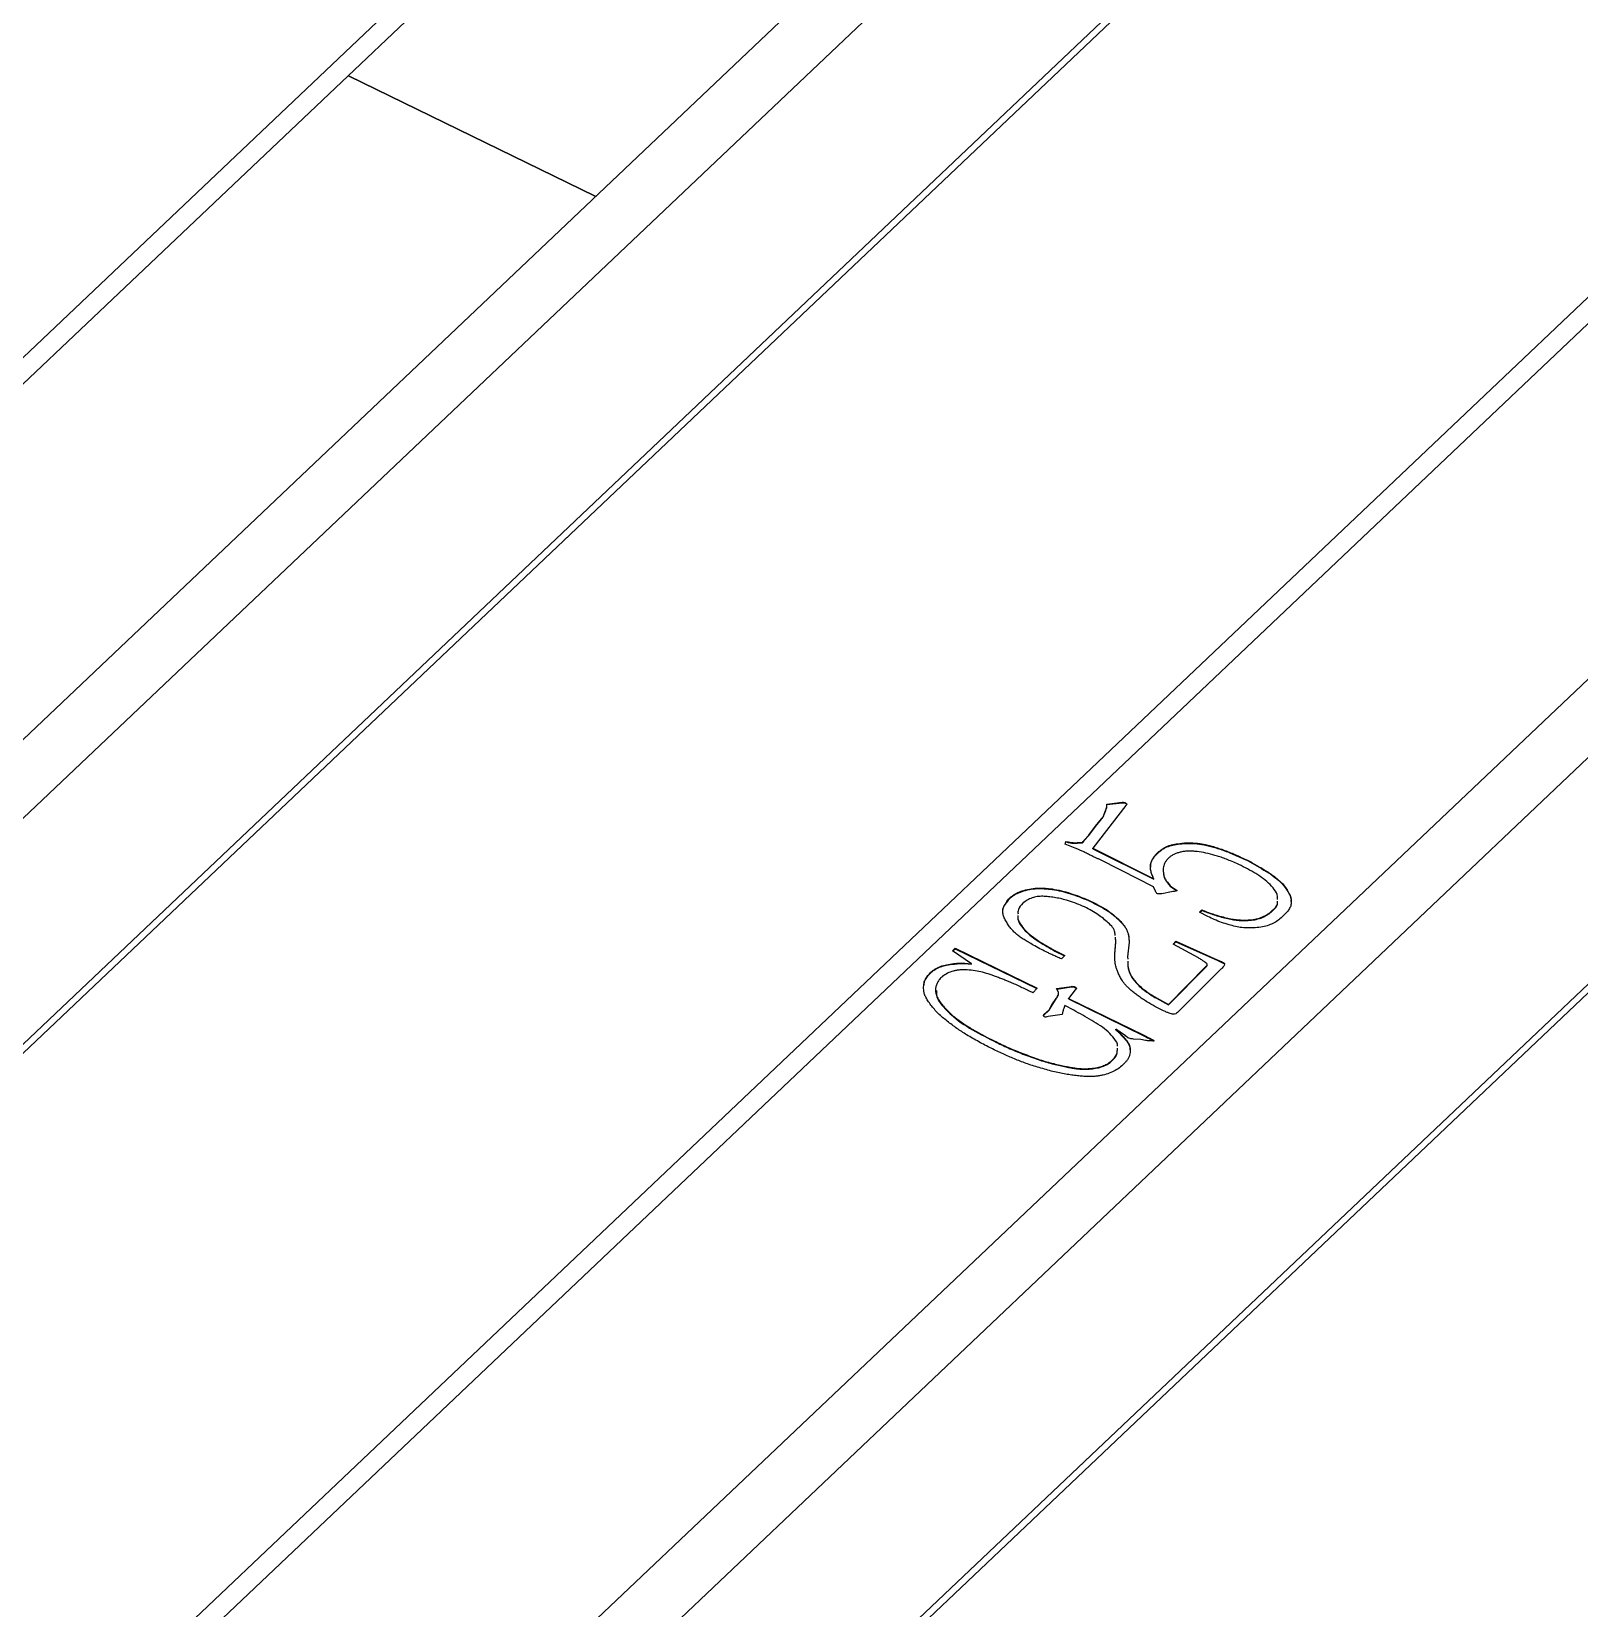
# Model space of a CAD drawing. Header units: millimetres. Extents: x 0 to 14850, y 0 to 10500.
# Drawn here: x 11235 to 12231, y 4361 to 5376 of the extents above; entities that cross this region are included whole.
import ezdxf

# ---------------------------------------------------------------- set-up
doc = ezdxf.new("R2010")
doc.units = ezdxf.units.MM
doc.header["$LTSCALE"] = 50

msp = doc.modelspace()

# ---------------------------------------------------------------- linework, layer by layer
for p, q in [((13324.8, 6236.3), (10199.6, 3273.3)), ((10214, 3269.9), (13342.9, 6236.4)), ((13502.2, 6158.8), (10373.2, 3192.3)), ((10395.1, 3162.3), (13524, 6128.7)), ((13525.8, 5984.9), (10396.8, 3018.4)), ((10393.6, 3009.6), (13522.5, 5976.1)), ((12053.9, 5947.4), (9555.6, 3578.8)), ((9567.4, 3573.1), (12072, 5947.6)), ((12231.3, 5869.9), (9726.7, 3495.4)), ((10767, 4430.9), (12253.1, 5839.9)), ((12254.9, 5696.1), (10868.3, 4381.5)), ((10872.3, 4379.6), (12251.6, 5687.3)), ((11439.2, 5347.2), (11439.2, 5347.2)), ((11439.2, 5347.2), (11597.8, 5269.8)), ((11597.8, 5269.9), (11439.2, 5347.2)), ((11439.2, 5347.1), (11439.2, 5347.2)), ((11597.8, 5269.8), (11597.8, 5269.9)), ((11939.3, 4877.6), (11918.1, 4850.2)), ((11925.4, 4872.2), (11926.4, 4874.8)), ((11925.4, 4871.9), (11926.4, 4874.5)), ((11925.4, 4871.9), (11925.4, 4872.2)), ((11926.4, 4874.5), (11926.4, 4874.8)), ((11927.1, 4876.9), (11927.2, 4878.6)), ((11927.1, 4876.6), (11927.2, 4878.3)), ((11927.1, 4876.6), (11927.1, 4876.9)), ((11927.2, 4878.6), (11936.9, 4879.8)), ((11927.2, 4878.3), (11936.9, 4879.5)), ((11927.2, 4878.3), (11927.2, 4878.6)), ((11936.9, 4879.5), (11936.9, 4879.8)), ((11915.5, 4858.6), (11919.8, 4864.4)), ((11915.5, 4858.3), (11919.9, 4864.1)), ((11919.8, 4864.4), (11923.7, 4869.2)), ((11919.9, 4864.1), (11919.8, 4864.4)), ((11919.9, 4864.1), (11923.7, 4868.9)), ((11923.7, 4868.9), (11923.7, 4869.2)), ((11900.2, 4852.7), (11900.8, 4854.5)), ((11906.7, 4850.3), (11900.2, 4852.7)), ((11900.3, 4852.7), (11900.8, 4854.2)), ((11900.8, 4854.2), (11900.8, 4854.5)), ((11909, 4853.9), (11911.4, 4853.9)), ((11909, 4853.6), (11909, 4853.9)), ((11909, 4853.6), (11911.4, 4853.6)), ((11911.4, 4853.6), (11911.4, 4853.9)), ((11912.7, 4855.7), (11915.5, 4858.6)), ((11912.7, 4855.4), (11915.5, 4858.3)), ((11912.7, 4855.4), (11912.7, 4855.7)), ((11915.5, 4858.3), (11915.5, 4858.6)), ((11918.1, 4850.2), (11957.3, 4830.6)), ((11918.1, 4849.9), (11918.1, 4850.2)), ((11918.1, 4849.9), (11957.3, 4830.2)), ((11936.5, 4835.8), (11921.7, 4843.3)), ((11960.1, 4847.3), (11960.1, 4847.6)), ((12017.6, 4842.2), (12017.6, 4842.5)), ((11957.1, 4825.4), (11936.5, 4835.8)), ((11957.3, 4830.2), (11957.3, 4830.6)), ((11958.4, 4822.5), (11957.1, 4825.4)), ((11968.7, 4822.2), (11962.5, 4820.9)), ((11966.1, 4828.3), (11967.8, 4826)), ((11966.1, 4828), (11966.1, 4828.3)), ((11966.1, 4828), (11967.8, 4825.7)), ((11967.8, 4826), (11970, 4824.5)), ((11967.8, 4825.7), (11967.8, 4826)), ((11967.8, 4825.7), (11970, 4824.2)), ((11970, 4824.2), (11970, 4824.5)), ((11864.9, 4818.1), (11864.9, 4818.5)), ((11926.9, 4810.4), (11926.9, 4810.7)), ((11986.8, 4809.1), (11988.3, 4810.5)), ((11987, 4809), (11988.3, 4810.2)), ((11988.3, 4810.2), (11988.3, 4810.5)), ((12033.8, 4810), (12033.8, 4810.3)), ((11992.1, 4806.3), (11986.8, 4809.1)), ((11932.2, 4782.2), (11932.9, 4790.1)), ((11932.2, 4781.9), (11932.9, 4789.8)), ((11932.9, 4790.1), (11932.6, 4793)), ((11932.9, 4789.8), (11932.6, 4792.7)), ((11932.9, 4789.8), (11932.9, 4790.1)), ((11941.4, 4789.8), (11940.5, 4780.3)), ((11969.7, 4788.4), (11971.6, 4790.3)), ((11969.9, 4788.3), (11971.6, 4790)), ((11971.6, 4790.3), (11998.1, 4778.4)), ((11971.6, 4790), (11971.6, 4790.3)), ((11971.6, 4790), (11998.1, 4778.1)), ((11827.9, 4784.2), (11829.5, 4785.8)), ((11840, 4775.8), (11827.9, 4784.2)), ((11828, 4784.1), (11829.5, 4785.5)), ((11829.5, 4785.8), (11882.3, 4760.1)), ((11829.5, 4785.5), (11829.5, 4785.8)), ((11829.5, 4785.5), (11882.1, 4759.9)), ((11893.7, 4784.3), (11900, 4781.1)), ((11893.7, 4784), (11893.7, 4784.3)), ((11893.7, 4784), (11899.8, 4780.9)), ((11900, 4781.1), (11897.9, 4779)), ((11940.5, 4780.3), (11940.6, 4778.7)), ((11986.1, 4779.6), (11969.7, 4788.4)), ((11813.4, 4769.6), (11813.4, 4770)), ((11835.7, 4776.3), (11840, 4775.8)), ((11835.7, 4776), (11835.7, 4776.3)), ((11835.7, 4776), (11840, 4775.5)), ((11840, 4775.5), (11840, 4775.8)), ((11966.9, 4749.7), (11991, 4774.2)), ((11966.9, 4749.4), (11991, 4773.9)), ((11999.7, 4771.5), (11972.6, 4744.4)), ((11991, 4773.9), (11991, 4774.2)), ((11991.7, 4775), (11991.7, 4775.4)), ((11998.1, 4778.1), (11998.1, 4778.4)), ((11882.3, 4760.1), (11879.5, 4757.1)), ((11894.8, 4759.9), (11904.3, 4761.3)), ((11895.9, 4758.1), (11894.8, 4759.9)), ((11894.9, 4759.6), (11904.3, 4761)), ((11904.3, 4761), (11904.3, 4761.3)), ((11907.5, 4760.1), (11906.7, 4759.1)), ((11816.8, 4759), (11816.8, 4758.6)), ((11889.9, 4746.3), (11891.8, 4749.5)), ((11889.9, 4746), (11891.9, 4749.2)), ((11891.8, 4749.5), (11894.5, 4753.5)), ((11891.9, 4749.2), (11891.8, 4749.5)), ((11891.9, 4749.2), (11894.5, 4753.2)), ((11894.5, 4753.2), (11894.5, 4753.5)), ((11906.7, 4759.1), (11902.5, 4753.5)), ((11902.5, 4753.5), (11951, 4729.8)), ((11902.5, 4753.2), (11902.5, 4753.5)), ((11902.5, 4753.2), (11951, 4729.5)), ((11959, 4753.9), (11966.9, 4749.7)), ((11959, 4753.6), (11959, 4753.9)), ((11959, 4753.6), (11966.9, 4749.4)), ((11966.9, 4749.4), (11966.9, 4749.7)), ((11886.4, 4742.4), (11886.5, 4742.8)), ((11886.5, 4743.1), (11889.9, 4746.3)), ((11886.5, 4742.8), (11889.9, 4746)), ((11886.5, 4742.8), (11886.5, 4743.1)), ((11898.3, 4743.1), (11889.3, 4741.8)), ((11889.9, 4746), (11889.9, 4746.3)), ((11898.9, 4745.3), (11898.3, 4743.1)), ((11905.8, 4746), (11900.1, 4749)), ((11939.1, 4729.5), (11933, 4733.7)), ((11933, 4733.4), (11933, 4733.7)), ((11940.6, 4728.2), (11939.1, 4729.5)), ((11951, 4729.5), (11951, 4729.8)), ((11856.1, 4725.2), (11856.1, 4725.5)), ((11948.9, 4727), (11944.3, 4727.4)), ((11952.1, 4726.4), (11948.9, 4727)), ((11929.9, 4712.9), (11929.9, 4713.2))]:
    msp.add_line(p, q)
for points, knots in [([(11923.7, 4869.2), (11924.1, 4869.7), (11924.8, 4870.6), (11925.2, 4871.7), (11925.4, 4872.2)], [0, 0, 0, 0, 0.475816, 1, 1, 1, 1]), ([(11923.7, 4868.9), (11924.1, 4869.4), (11924.8, 4870.3), (11925.2, 4871.4), (11925.4, 4871.9)], [0, 0, 0, 0, 0.475816, 1, 1, 1, 1]), ([(11926.4, 4874.8), (11926.5, 4875.1), (11926.6, 4875.5), (11926.8, 4876.1), (11927, 4876.5), (11927.1, 4876.8), (11927.1, 4876.9)], [0, 0, 0, 0, 0.380005, 0.666709, 0.876877, 1, 1, 1, 1]), ([(11926.4, 4874.5), (11926.5, 4874.7), (11926.6, 4875.2), (11926.8, 4875.8), (11927, 4876.2), (11927.1, 4876.5), (11927.1, 4876.6)], [0, 0, 0, 0, 0.380005, 0.666709, 0.876877, 1, 1, 1, 1]), ([(11936.9, 4879.8), (11937.4, 4879.8), (11938.1, 4879.8), (11939.1, 4879.5), (11939.5, 4879.1), (11939.9, 4878.7), (11939.9, 4878.1), (11939.5, 4877.8), (11939.3, 4877.6)], [0, 0, 0, 0, 0.242167, 0.41851, 0.563976, 0.68312, 0.812442, 1, 1, 1, 1]), ([(11936.9, 4879.5), (11937.4, 4879.5), (11938.3, 4879.5), (11939.3, 4879.1), (11939.8, 4878.6), (11939.8, 4878.3), (11939.9, 4878.1)], [0, 0, 0, 0, 0.340876, 0.674922, 0.847721, 1, 1, 1, 1]), ([(11900.8, 4854.5), (11901.7, 4854.3), (11903.3, 4854), (11905.4, 4853.8), (11907.2, 4853.7), (11908.4, 4853.8), (11909, 4853.9)], [0, 0, 0, 0, 0.345015, 0.581901, 0.776181, 1, 1, 1, 1]), ([(11900.8, 4854.2), (11901.7, 4854), (11903.3, 4853.7), (11905.4, 4853.4), (11907.2, 4853.4), (11908.4, 4853.5), (11909, 4853.6)], [0, 0, 0, 0, 0.345015, 0.581901, 0.776181, 1, 1, 1, 1]), ([(11911.4, 4853.9), (11911.7, 4854.3), (11912.2, 4854.8), (11912.6, 4855.5), (11912.7, 4855.7)], [0, 0, 0, 0, 0.577157, 1, 1, 1, 1]), ([(11911.4, 4853.6), (11911.7, 4854), (11912.2, 4854.5), (11912.6, 4855.2), (11912.7, 4855.4)], [0, 0, 0, 0, 0.577157, 1, 1, 1, 1]), ([(11960.1, 4847.6), (11960.8, 4848.1), (11962, 4849.1), (11963.9, 4850.4), (11965.7, 4851.3), (11968.3, 4852.3), (11971.9, 4853), (11975.9, 4853.5), (11979.4, 4853.7), (11982.2, 4853.6), (11985.2, 4853.4), (11988.3, 4853), (11991.5, 4852.3), (11994.9, 4851.5), (11998.4, 4850.4), (12003.4, 4848.7), (12009.8, 4846.1), (12014.9, 4843.7), (12017.6, 4842.5)], [0, 0, 0, 0, 0.046099, 0.087136, 0.123024, 0.155456, 0.221539, 0.298635, 0.34116, 0.385369, 0.431924, 0.480476, 0.532635, 0.58836, 0.647733, 0.711607, 0.849952, 1, 1, 1, 1]), ([(11960.1, 4847.3), (11960.8, 4847.8), (11962, 4848.8), (11963.9, 4850.1), (11965.7, 4851), (11968.3, 4852), (11971.9, 4852.7), (11975.9, 4853.2), (11979.4, 4853.3), (11982.2, 4853.3), (11985.2, 4853.1), (11988.3, 4852.7), (11991.5, 4852), (11994.9, 4851.2), (11998.4, 4850.1), (12003.4, 4848.4), (12009.9, 4845.8), (12014.9, 4843.4), (12017.6, 4842.2)], [0, 0, 0, 0, 0.046099, 0.087136, 0.123024, 0.155456, 0.221539, 0.298635, 0.34116, 0.385369, 0.431924, 0.480476, 0.532635, 0.58836, 0.647733, 0.711607, 0.849952, 1, 1, 1, 1]), ([(11921.7, 4843.3), (11921.1, 4843.5), (11919.9, 4844.1), (11918, 4845), (11915.8, 4846.1), (11913.5, 4847.2), (11911.4, 4848.3), (11909.4, 4849.2), (11908, 4849.8), (11907.1, 4850.2), (11906.7, 4850.3)], [0, 0, 0, 0, 0.113016, 0.24357, 0.389712, 0.553391, 0.709275, 0.835992, 0.93155, 1, 1, 1, 1]), ([(11957.3, 4830.6), (11956.9, 4831.5), (11956.2, 4833.2), (11955.3, 4835.8), (11955, 4838.4), (11955.5, 4840.7), (11956.2, 4842.7), (11957.2, 4844.3), (11958.5, 4845.9), (11959.6, 4847), (11960.1, 4847.6)], [0, 0, 0, 0, 0.163678, 0.302938, 0.43867, 0.59707, 0.685933, 0.781953, 0.886055, 1, 1, 1, 1]), ([(11955.5, 4838), (11955.4, 4838.7), (11955.3, 4840.7), (11957, 4844), (11959.1, 4846.2), (11960.1, 4847.3)], [0, 0, 0, 0, 0.211071, 0.60516, 1, 1, 1, 1]), ([(11967.2, 4844.2), (11966.7, 4843.7), (11965.7, 4842.7), (11964.7, 4841.2), (11963.9, 4839.7), (11963.4, 4837.7), (11963.3, 4835.2), (11963.8, 4832.6), (11964.6, 4830.3), (11965.6, 4828.9), (11966.1, 4828.3)], [0, 0, 0, 0, 0.104988, 0.204088, 0.298935, 0.392704, 0.571184, 0.730919, 0.87485, 1, 1, 1, 1]), ([(12010.7, 4840.4), (12009.4, 4840.9), (12006.9, 4842), (12003.3, 4843.4), (11999.9, 4844.6), (11995.9, 4845.9), (11991, 4847.1), (11986.2, 4848), (11982.4, 4848.3), (11979.7, 4848.4), (11977.2, 4848.2), (11974.8, 4847.8), (11972.6, 4847.2), (11970.6, 4846.3), (11968.7, 4845.4), (11967.7, 4844.6), (11967.2, 4844.2)], [0, 0, 0, 0, 0.095969, 0.183299, 0.26269, 0.333619, 0.462954, 0.5876, 0.646741, 0.701732, 0.754331, 0.805392, 0.854824, 0.902698, 0.950635, 1, 1, 1, 1]), ([(12017.6, 4842.5), (12018.7, 4841.9), (12020.9, 4840.7), (12024, 4839), (12026.8, 4837.3), (12030.2, 4835.3), (12033.9, 4832.8), (12037.7, 4829.8), (12040.9, 4826.7), (12043.2, 4823.4), (12044.9, 4820.2), (12045.8, 4817.1), (12045.9, 4814.4), (12045.1, 4811.9), (12043.5, 4809.6), (12042.1, 4808.2), (12041.3, 4807.4)], [0, 0, 0, 0, 0.0681044, 0.1317413, 0.190446, 0.2452846, 0.3461506, 0.4371254, 0.5239449, 0.609987, 0.6915785, 0.7616061, 0.8235839, 0.8789705, 0.9357695, 1, 1, 1, 1]), ([(12017.6, 4842.2), (12021.7, 4839.9), (12029.9, 4835.5), (12039.1, 4828.9), (12043.6, 4822.4), (12045.9, 4818.6), (12045.6, 4816.3), (12045.5, 4815.9)], [0, 0, 0, 0, 0.320833, 0.641128, 0.801452, 0.961691, 1, 1, 1, 1]), ([(11963.4, 4835), (11963.5, 4833.8), (11963.8, 4831.3), (11965.3, 4829.1), (11966.1, 4828)], [0, 0, 0, 0, 0.496609, 1, 1, 1, 1]), ([(12037, 4817.1), (12037, 4817.8), (12037.1, 4820.1), (12035.1, 4823.8), (12030.1, 4829.2), (12021.9, 4834.8), (12014.4, 4838.5), (12010.7, 4840.4)], [0, 0, 0, 0, 0.06813, 0.223332, 0.37848, 0.689184, 1, 1, 1, 1]), ([(11864.9, 4818.5), (11865.4, 4818.9), (11866.5, 4819.8), (11868.3, 4820.9), (11870.4, 4821.9), (11873.3, 4823), (11877.2, 4824), (11881.4, 4824.5), (11884.8, 4824.6), (11887.5, 4824.4), (11890.4, 4824.2), (11894.4, 4823.6), (11899.4, 4822.5), (11905.2, 4820.7), (11911, 4818.6), (11916.7, 4816.2), (11922, 4813.5), (11925.3, 4811.6), (11926.9, 4810.7)], [0, 0, 0, 0, 0.035163, 0.070469, 0.105261, 0.141098, 0.21197, 0.282959, 0.31987, 0.358135, 0.399412, 0.443017, 0.533126, 0.62371, 0.717161, 0.814697, 0.910523, 1, 1, 1, 1]), ([(11864.9, 4818.1), (11865.4, 4818.6), (11866.5, 4819.4), (11868.3, 4820.6), (11870.4, 4821.6), (11873.3, 4822.7), (11877.2, 4823.7), (11881.4, 4824.2), (11884.8, 4824.3), (11887.5, 4824.1), (11890.4, 4823.9), (11894.4, 4823.3), (11899.4, 4822.2), (11905.2, 4820.4), (11911, 4818.3), (11916.7, 4815.9), (11922, 4813.2), (11925.3, 4811.3), (11926.9, 4810.4)], [0, 0, 0, 0, 0.035163, 0.070469, 0.105261, 0.141098, 0.21197, 0.282959, 0.31987, 0.358135, 0.399412, 0.443017, 0.533126, 0.62371, 0.717161, 0.814697, 0.910523, 1, 1, 1, 1]), ([(11962.5, 4820.9), (11961.9, 4820.9), (11961, 4820.7), (11959.6, 4820.8), (11959, 4821.6), (11958.6, 4822.1), (11958.4, 4822.5)], [0, 0, 0, 0, 0.3257791, 0.5057076, 0.6884222, 1, 1, 1, 1]), ([(11970, 4824.5), (11970.4, 4824.3), (11970.9, 4824), (11971.7, 4823.5), (11972.1, 4823.2), (11972.5, 4823), (11972.1, 4822.7), (11971.4, 4822.6), (11970.2, 4822.4), (11969.3, 4822.2), (11968.7, 4822.2)], [0, 0, 0, 0, 0.177991, 0.312476, 0.407251, 0.453994, 0.493411, 0.594866, 0.762678, 1, 1, 1, 1]), ([(11970, 4824.2), (11970.7, 4823.8), (11971.5, 4823.4), (11972.2, 4822.9), (11972.2, 4822.8)], [0, 0, 0, 0, 0.898797, 1, 1, 1, 1]), ([(11860.2, 4809.6), (11860.2, 4809.7), (11859.9, 4811.2), (11861.8, 4814.2), (11863.8, 4816.8), (11864.9, 4818.1)], [0, 0, 0, 0, 0.020717, 0.509951, 1, 1, 1, 1]), ([(11879.8, 4787.9), (11878.7, 4788.5), (11876.7, 4789.6), (11873.9, 4791.3), (11871.5, 4793), (11869.2, 4794.7), (11867.2, 4796.5), (11865.3, 4798.6), (11863.6, 4800.9), (11862.1, 4803.4), (11860.8, 4805.9), (11860.2, 4808.3), (11860.1, 4810.5), (11860.8, 4812.6), (11861.8, 4814.3), (11862.8, 4815.9), (11863.7, 4817.3), (11864.5, 4818.1), (11864.9, 4818.5)], [0, 0, 0, 0, 0.077393, 0.14959, 0.216906, 0.279302, 0.341599, 0.40834, 0.480375, 0.557792, 0.633326, 0.701288, 0.762341, 0.820201, 0.873098, 0.920887, 0.962722, 1, 1, 1, 1]), ([(11873.1, 4814.8), (11871.9, 4813.5), (11869.9, 4811.4), (11869.9, 4808.9), (11870, 4808)], [0, 0, 0, 0, 0.637599, 1, 1, 1, 1]), ([(11901.1, 4816.8), (11899.8, 4817.1), (11897.3, 4817.8), (11893.4, 4818.5), (11889.6, 4819), (11886, 4819.3), (11882.3, 4819.2), (11878.9, 4818.3), (11875.7, 4816.9), (11874, 4815.5), (11873.1, 4814.8)], [0, 0, 0, 0, 0.137551, 0.268271, 0.394887, 0.515908, 0.631591, 0.746245, 0.867121, 1, 1, 1, 1]), ([(11932.4, 4794.1), (11932.4, 4795.1), (11932.3, 4798.3), (11927.3, 4803), (11920.6, 4808.4), (11911.7, 4813.2), (11904.7, 4815.6), (11901.1, 4816.8)], [0, 0, 0, 0, 0.0856766, 0.2949213, 0.5049837, 0.7524287, 1, 1, 1, 1]), ([(11926.9, 4810.7), (11928.4, 4809.6), (11931.4, 4807.5), (11934.7, 4804.5), (11937, 4802.1), (11938.4, 4800.3), (11939.5, 4798.7), (11940.5, 4796.4), (11941.3, 4793.5), (11941.4, 4791.1), (11941.4, 4789.8)], [0, 0, 0, 0, 0.18635, 0.374511, 0.466131, 0.549671, 0.626985, 0.697443, 0.841773, 1, 1, 1, 1]), ([(11926.9, 4810.4), (11928.4, 4809.3), (11931.5, 4807.2), (11934.7, 4804.2), (11937, 4801.8), (11938.4, 4800), (11939.5, 4798.4), (11940.6, 4796.1), (11941.3, 4793.2), (11941.4, 4790.8), (11941.4, 4789.5)], [0, 0, 0, 0, 0.18635, 0.374511, 0.466131, 0.549671, 0.626985, 0.697443, 0.841773, 1, 1, 1, 1]), ([(11988.3, 4810.5), (11989.5, 4810.1), (11991.7, 4809.1), (11995.3, 4807.9), (11999, 4806.7), (12002.9, 4805.7), (12006.7, 4804.8), (12010.4, 4804.2), (12014.1, 4803.9), (12018.1, 4804), (12022.3, 4804.4), (12025.7, 4805.3), (12028.3, 4806.4), (12030.2, 4807.4), (12032, 4808.7), (12033.2, 4809.7), (12033.8, 4810.3)], [0, 0, 0, 0, 0.079858, 0.158069, 0.237653, 0.323426, 0.406764, 0.477808, 0.548151, 0.629166, 0.71435, 0.798759, 0.843253, 0.89096, 0.942867, 1, 1, 1, 1]), ([(11988.3, 4810.2), (11989.5, 4809.8), (11991.7, 4808.8), (11995.3, 4807.6), (11999, 4806.4), (12002.9, 4805.4), (12006.7, 4804.5), (12010.4, 4803.9), (12014.1, 4803.6), (12018.1, 4803.7), (12022.3, 4804.1), (12025.7, 4805), (12028.3, 4806.1), (12030.2, 4807.1), (12032, 4808.4), (12033.2, 4809.4), (12033.8, 4810)], [0, 0, 0, 0, 0.079858, 0.158069, 0.237653, 0.323426, 0.406764, 0.477808, 0.548151, 0.629166, 0.71435, 0.798759, 0.843253, 0.89096, 0.942867, 1, 1, 1, 1]), ([(12033.8, 4810.3), (12035.2, 4811.6), (12037.2, 4813.4), (12037, 4815.6), (12037, 4816.1)], [0, 0, 0, 0, 0.742556, 1, 1, 1, 1]), ([(12033.8, 4810), (12035.2, 4811.3), (12037.2, 4813.1), (12037, 4815.3), (12037, 4815.8)], [0, 0, 0, 0, 0.742556, 1, 1, 1, 1]), ([(11869.9, 4807), (11869.8, 4806.7), (11869.6, 4804.8), (11871.3, 4801.4), (11875.5, 4796), (11883.2, 4790.2), (11890.2, 4786.3), (11893.7, 4784.3)], [0, 0, 0, 0, 0.035328, 0.19605, 0.356846, 0.678264, 1, 1, 1, 1]), ([(11869.9, 4806.7), (11869.8, 4806.4), (11869.6, 4804.5), (11871.3, 4801.1), (11875.5, 4795.7), (11883.2, 4789.9), (11890.2, 4786), (11893.7, 4784)], [0, 0, 0, 0, 0.035328, 0.19605, 0.356846, 0.678264, 1, 1, 1, 1]), ([(12041.3, 4807.4), (12040.4, 4806.5), (12038.7, 4804.8), (12035.7, 4802.6), (12032.3, 4800.9), (12028.3, 4799.7), (12023.8, 4799), (12018.9, 4798.8), (12014.2, 4799), (12009.8, 4799.8), (12005.5, 4801), (12000.9, 4802.4), (11996.3, 4804.2), (11993.5, 4805.6), (11992.1, 4806.3)], [0, 0, 0, 0, 0.086554, 0.160622, 0.230748, 0.30692, 0.389355, 0.476971, 0.56224, 0.639083, 0.718765, 0.811833, 0.908392, 1, 1, 1, 1]), ([(11897.9, 4779), (11896.9, 4779.4), (11895.1, 4780.2), (11892.4, 4781.4), (11890.1, 4782.5), (11887.3, 4783.8), (11883.9, 4785.6), (11881.2, 4787.1), (11879.8, 4787.9)], [0, 0, 0, 0, 0.15459, 0.294714, 0.422007, 0.533366, 0.754521, 1, 1, 1, 1]), ([(11952.8, 4751.4), (11951.8, 4752.1), (11950, 4753.3), (11947.3, 4755.1), (11945, 4756.9), (11942.9, 4758.6), (11941, 4760.3), (11939.5, 4761.8), (11938.2, 4763.3), (11936.9, 4765.2), (11935.6, 4767.4), (11934.4, 4769.9), (11933.5, 4772.1), (11932.7, 4774.8), (11932.3, 4778.2), (11932.2, 4780.8), (11932.2, 4782.2)], [0, 0, 0, 0, 0.078835, 0.151864, 0.22042, 0.283918, 0.343135, 0.3969, 0.446979, 0.492737, 0.575332, 0.649691, 0.715499, 0.773169, 0.883252, 1, 1, 1, 1]), ([(11836.9, 4730.1), (11834.8, 4731.5), (11830.4, 4734.3), (11825.4, 4738.1), (11821.4, 4741.3), (11818.6, 4743.9), (11816.1, 4746.5), (11813.9, 4749.2), (11812, 4751.9), (11810.5, 4754.4), (11809.6, 4756.7), (11809.2, 4758.9), (11809.2, 4760.9), (11809.3, 4762.7), (11809.6, 4764.2), (11810.3, 4765.8), (11811.5, 4767.8), (11812.8, 4769.2), (11813.4, 4770)], [0, 0, 0, 0, 0.126875, 0.26151, 0.330229, 0.398329, 0.466356, 0.533691, 0.597757, 0.655467, 0.70742, 0.754407, 0.796644, 0.833775, 0.865799, 0.893553, 0.945163, 1, 1, 1, 1]), ([(11809.6, 4762.1), (11809.6, 4762.9), (11809.7, 4765.6), (11811.8, 4767.9), (11813.4, 4769.6)], [0, 0, 0, 0, 0.273062, 1, 1, 1, 1]), ([(11813.4, 4770), (11813.9, 4770.4), (11814.8, 4771.2), (11816.4, 4772.3), (11818.1, 4773.3), (11820.6, 4774.4), (11824.1, 4775.3), (11827.8, 4775.9), (11830.8, 4776.1), (11832.7, 4776.3), (11834.3, 4776.3), (11835.3, 4776.3), (11835.7, 4776.3)], [0, 0, 0, 0, 0.093571, 0.182514, 0.269093, 0.354305, 0.52846, 0.715, 0.80627, 0.883545, 0.948137, 1, 1, 1, 1]), ([(11813.4, 4769.6), (11813.9, 4770.1), (11814.8, 4770.9), (11816.4, 4772), (11818.1, 4773), (11820.6, 4774.1), (11824.1, 4775), (11827.8, 4775.6), (11830.8, 4775.8), (11832.7, 4776), (11834.3, 4776), (11835.3, 4776), (11835.7, 4776)], [0, 0, 0, 0, 0.093571, 0.182514, 0.269093, 0.354305, 0.52846, 0.715, 0.80627, 0.883545, 0.948137, 1, 1, 1, 1]), ([(11879.5, 4757.1), (11878.6, 4757.6), (11876.6, 4758.6), (11873.5, 4760.1), (11870.2, 4761.6), (11867.3, 4763), (11864.8, 4764), (11862.6, 4764.9), (11860.1, 4765.9), (11856.6, 4767.3), (11852.3, 4768.8), (11847.3, 4770.4), (11842.4, 4771.4), (11838.2, 4771.9), (11834.8, 4772), (11832.5, 4771.9), (11830.3, 4771.6), (11827.6, 4771), (11824.4, 4769.8), (11822.4, 4768.4), (11821.4, 4767.7)], [0, 0, 0, 0, 0.051377, 0.111407, 0.174691, 0.237462, 0.271062, 0.309597, 0.352539, 0.400917, 0.494837, 0.576505, 0.652267, 0.73063, 0.769331, 0.805062, 0.838334, 0.870025, 0.93318, 1, 1, 1, 1]), ([(11940.6, 4777.5), (11940.5, 4776.6), (11940.5, 4773.7), (11942, 4768.9), (11946, 4763.5), (11951.7, 4758.4), (11956.5, 4755.4), (11959, 4753.9)], [0, 0, 0, 0, 0.105479, 0.310599, 0.516033, 0.758091, 1, 1, 1, 1]), ([(11940.6, 4777.2), (11940.6, 4776.3), (11940.5, 4773.4), (11942, 4768.6), (11946, 4763.2), (11951.7, 4758.1), (11956.6, 4755.1), (11959, 4753.6)], [0, 0, 0, 0, 0.105479, 0.310599, 0.516033, 0.758091, 1, 1, 1, 1]), ([(11991, 4774.2), (11991.3, 4774.5), (11991.8, 4775), (11991.5, 4776), (11990.6, 4776.6), (11989.6, 4777.4), (11988, 4778.4), (11986.8, 4779.2), (11986.1, 4779.6)], [0, 0, 0, 0, 0.153124, 0.274276, 0.366469, 0.516226, 0.727349, 1, 1, 1, 1]), ([(11991, 4773.9), (11991.3, 4774.1), (11991.7, 4774.5), (11991.6, 4774.9), (11991.6, 4775)], [0, 0, 0, 0, 0.7135427, 1, 1, 1, 1]), ([(11998.1, 4778.4), (11998.6, 4778.2), (11999.5, 4777.8), (12000.7, 4777.3), (12001.5, 4776.9), (12002.1, 4776.6), (12002.6, 4776.2), (12003, 4775.7), (12002.9, 4775), (12002.2, 4774.2), (12001.2, 4772.9), (12000.2, 4772), (11999.7, 4771.5)], [0, 0, 0, 0, 0.138284, 0.24186, 0.316244, 0.358806, 0.419347, 0.484649, 0.538406, 0.64099, 0.792901, 1, 1, 1, 1]), ([(11998.1, 4778.1), (11999.3, 4777.6), (12000.8, 4777), (12002.3, 4776.1), (12002.6, 4775.8), (12002.7, 4775.6)], [0, 0, 0, 0, 0.702313, 0.885123, 1, 1, 1, 1]), ([(11821.4, 4767.7), (11820.7, 4767.1), (11819.4, 4765.8), (11818, 4763.8), (11817.2, 4761.7), (11816.7, 4759.6), (11816.9, 4757.3), (11817.6, 4754.9), (11819, 4752.4), (11820.8, 4749.8), (11823.1, 4747.2), (11825.5, 4744.6), (11828.3, 4742.2), (11832.2, 4739.2), (11837.2, 4735.7), (11843.5, 4732), (11849.7, 4728.6), (11854, 4726.5), (11856.1, 4725.5)], [0, 0, 0, 0, 0.042953, 0.083374, 0.123258, 0.162895, 0.204395, 0.249812, 0.299201, 0.353806, 0.411254, 0.468748, 0.525799, 0.582908, 0.694352, 0.798766, 0.899666, 1, 1, 1, 1]), ([(11904.3, 4761.3), (11904.7, 4761.3), (11905.5, 4761.4), (11906.5, 4761), (11907.3, 4760.6), (11907.4, 4760.3), (11907.5, 4760.1)], [0, 0, 0, 0, 0.3162875, 0.6016237, 0.8455308, 1, 1, 1, 1]), ([(11904.3, 4761), (11904.7, 4761), (11905.5, 4761), (11906.5, 4760.7), (11907.3, 4760.3), (11907.4, 4760), (11907.5, 4759.8)], [0, 0, 0, 0, 0.3162875, 0.6016237, 0.8455308, 1, 1, 1, 1]), ([(11817.4, 4758.7), (11817.4, 4757.3), (11817.3, 4753.7), (11821.6, 4748.5), (11828.6, 4741), (11840.4, 4733.1), (11850.9, 4727.8), (11856.1, 4725.2)], [0, 0, 0, 0, 0.090481, 0.241924, 0.393553, 0.696624, 1, 1, 1, 1]), ([(11894.5, 4753.5), (11894.7, 4753.8), (11895.3, 4754.5), (11895.7, 4755.7), (11896.2, 4757), (11896, 4757.8), (11895.9, 4758.1)], [0, 0, 0, 0, 0.191467, 0.503414, 0.805851, 1, 1, 1, 1]), ([(11894.5, 4753.2), (11894.7, 4753.5), (11895.3, 4754.2), (11895.7, 4755.4), (11896.2, 4756.7), (11896, 4757.5), (11895.9, 4757.8)], [0, 0, 0, 0, 0.191467, 0.503414, 0.805851, 1, 1, 1, 1]), ([(11972.6, 4744.4), (11972.2, 4744.1), (11971.6, 4743.5), (11970, 4743.3), (11968.5, 4743.6), (11967.1, 4744.1), (11965.2, 4744.8), (11962.1, 4746.3), (11957.9, 4748.5), (11954.6, 4750.4), (11952.8, 4751.4)], [0, 0, 0, 0, 0.069572, 0.138129, 0.184213, 0.251324, 0.341193, 0.454293, 0.714292, 1, 1, 1, 1]), ([(11889.3, 4741.8), (11888.8, 4741.7), (11888.1, 4741.5), (11887, 4741.6), (11886.6, 4742), (11886.4, 4742.3), (11886.3, 4742.7), (11886.4, 4742.9), (11886.5, 4743.1)], [0, 0, 0, 0, 0.350484, 0.527084, 0.64708, 0.750783, 0.854774, 1, 1, 1, 1]), ([(11900.1, 4749), (11899.9, 4748.5), (11899.6, 4747.7), (11899.3, 4746.7), (11899, 4745.9), (11898.9, 4745.5), (11898.9, 4745.3)], [0, 0, 0, 0, 0.362799, 0.652475, 0.863991, 1, 1, 1, 1]), ([(11934, 4722.8), (11934, 4722.8), (11934.2, 4724.5), (11931.9, 4727.8), (11926.8, 4733.6), (11917.4, 4739.5), (11909.7, 4743.8), (11905.8, 4746)], [0, 0, 0, 0, 0.000832, 0.167024, 0.333536, 0.666593, 1, 1, 1, 1]), ([(11938.7, 4712.1), (11937.8, 4711.2), (11936.1, 4709.4), (11932.7, 4707.1), (11928.8, 4705.4), (11925.4, 4704.3), (11922.4, 4703.7), (11920, 4703.4), (11917.3, 4703.3), (11914.5, 4703.3), (11911.4, 4703.4), (11908.1, 4703.8), (11904.5, 4704.2), (11900.6, 4704.8), (11896.5, 4705.6), (11892.4, 4706.5), (11888, 4707.7), (11882.2, 4709.4), (11875.3, 4711.6), (11867.6, 4714.6), (11860.1, 4717.9), (11852.5, 4721.5), (11844.6, 4725.6), (11839.5, 4728.6), (11836.9, 4730.1)], [0, 0, 0, 0, 0.0403002, 0.0803559, 0.1194723, 0.157357, 0.1767585, 0.1975422, 0.2201214, 0.2442494, 0.2704918, 0.2989561, 0.330404, 0.3641079, 0.4002464, 0.4376273, 0.4773862, 0.5186322, 0.5994794, 0.6734971, 0.7469289, 0.8269302, 0.9115021, 1, 1, 1, 1]), ([(11933, 4733.7), (11933.4, 4733.3), (11934.4, 4732.2), (11936.3, 4730.4), (11938.4, 4728.2), (11940.2, 4726), (11941.5, 4724), (11942, 4722.3), (11942.3, 4720.6), (11942.2, 4718.8), (11941.8, 4717), (11941.1, 4715.3), (11940.1, 4713.6), (11939.2, 4712.6), (11938.7, 4712.1)], [0, 0, 0, 0, 0.066931, 0.160895, 0.277311, 0.408832, 0.478532, 0.549522, 0.621851, 0.69747, 0.774652, 0.849586, 0.925122, 1, 1, 1, 1]), ([(11933, 4733.4), (11934.2, 4732.2), (11936.7, 4729.8), (11940, 4726), (11942.2, 4722.8), (11942, 4720.9), (11942, 4720.4)], [0, 0, 0, 0, 0.302701, 0.605412, 0.906833, 1, 1, 1, 1]), ([(11951, 4729.8), (11951.5, 4729.6), (11952.6, 4729), (11954, 4728.3), (11955.2, 4727.7), (11956.2, 4727.2), (11956.9, 4726.8), (11957.3, 4726.5), (11957.7, 4726.3), (11957.5, 4726), (11956.2, 4726.2), (11954.9, 4726.2), (11953.4, 4726.2), (11952.5, 4726.4), (11952.1, 4726.4)], [0, 0, 0, 0, 0.1462321, 0.2748402, 0.3807624, 0.4665218, 0.5322678, 0.5754245, 0.601747, 0.6097199, 0.6775596, 0.7999633, 0.9231951, 1, 1, 1, 1]), ([(11951, 4729.5), (11953.1, 4728.4), (11955.2, 4727.3), (11957.5, 4726.1), (11957.6, 4726.1), (11957.6, 4726), (11957.6, 4726), (11957.6, 4726)], [0, 0, 0, 0, 0.933041, 0.975532, 0.985693, 0.994921, 1, 1, 1, 1]), ([(11856.1, 4725.5), (11859, 4724.1), (11864.9, 4721.3), (11872.7, 4718.2), (11879.2, 4715.8), (11883.9, 4714.1), (11888.4, 4712.7), (11892.8, 4711.6), (11896.9, 4710.6), (11900.6, 4709.8), (11903.9, 4709.2), (11906.9, 4708.7), (11909.7, 4708.4), (11912.2, 4708.2), (11914.6, 4708.3), (11917.5, 4708.5), (11920.8, 4709), (11924.3, 4709.9), (11927.4, 4711.3), (11929, 4712.5), (11929.9, 4713.2)], [0, 0, 0, 0, 0.127726, 0.264557, 0.333237, 0.398282, 0.458923, 0.516222, 0.569135, 0.616933, 0.659121, 0.696472, 0.730072, 0.761207, 0.790391, 0.817478, 0.867286, 0.911985, 0.954733, 1, 1, 1, 1]), ([(11856.1, 4725.2), (11859, 4723.8), (11864.9, 4721), (11872.7, 4717.9), (11879.2, 4715.5), (11883.9, 4713.8), (11888.5, 4712.4), (11892.8, 4711.3), (11896.9, 4710.3), (11900.6, 4709.5), (11903.9, 4708.9), (11906.9, 4708.4), (11909.7, 4708.1), (11912.2, 4707.9), (11914.6, 4708), (11917.5, 4708.2), (11920.8, 4708.7), (11924.3, 4709.6), (11927.4, 4711), (11929, 4712.2), (11929.9, 4712.9)], [0, 0, 0, 0, 0.127726, 0.264557, 0.333237, 0.398282, 0.458923, 0.516222, 0.569135, 0.616933, 0.659121, 0.696472, 0.730072, 0.761207, 0.790391, 0.817478, 0.867286, 0.911985, 0.954733, 1, 1, 1, 1]), ([(11929.9, 4713.2), (11931.3, 4714.6), (11934, 4717.2), (11933.9, 4720.3), (11933.9, 4721.6)], [0, 0, 0, 0, 0.565094, 1, 1, 1, 1]), ([(11929.9, 4712.9), (11931.4, 4714.3), (11934, 4716.9), (11933.9, 4720), (11933.9, 4721.3)], [0, 0, 0, 0, 0.565094, 1, 1, 1, 1]), ([(11944.3, 4727.4), (11943.5, 4727.5), (11942.3, 4727.6), (11941.1, 4728), (11940.6, 4728.2)], [0, 0, 0, 0, 0.565776, 1, 1, 1, 1])]:
    msp.add_open_spline(points, degree=3, knots=knots)

doc.saveas('drawing.dxf')
